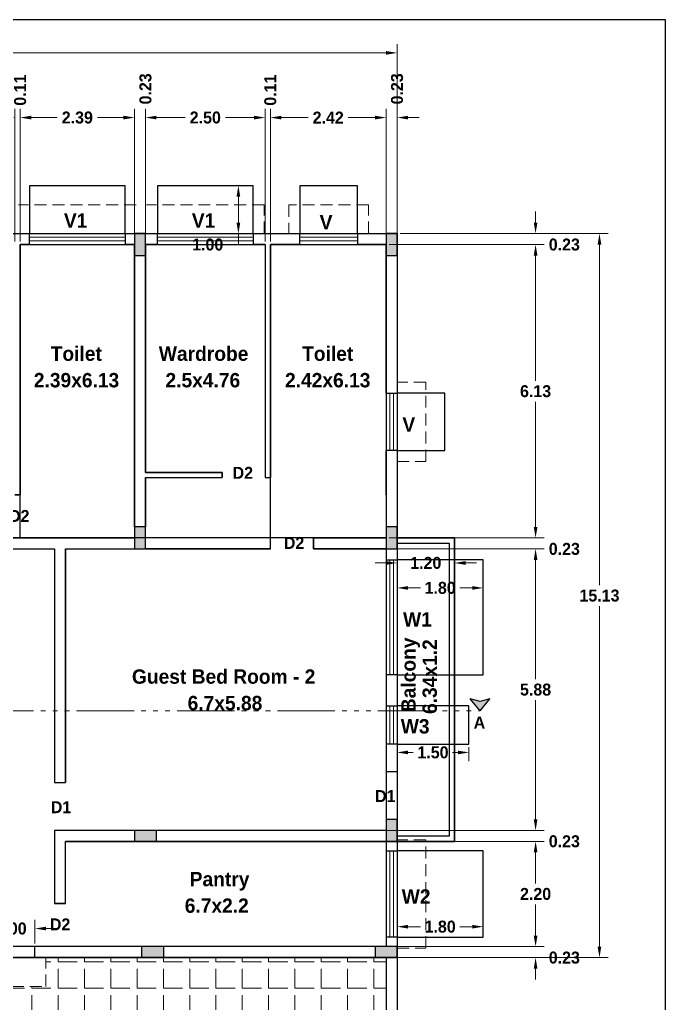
# Model space of a CAD drawing. Header units: metres. Extents: x 596 to 685, y 363 to 505.
# Drawn here: x 630.4 to 643.9, y 484.8 to 505.35 of the extents above; entities that cross this region are included whole.
import ezdxf

# ---------------------------------------------------------------- set-up
doc = ezdxf.new("R2010")
doc.units = ezdxf.units.M
doc.header["$MEASUREMENT"] = 0
doc.linetypes.add('ACAD_ISO06W100', pattern=[36, 24, -3, 0, -3, 0, -3, 0, -3])
doc.linetypes.add('DASHED2', pattern=[0.375, 0.25, -0.125])
for name, color, linetype in [('BLK_1_FLOOR', 63, 'Continuous'), ('BLK_1_FLR_1_ACROOM_3_LIGHT_VENTILATION_1', 1, 'Continuous'), ('BLK_1_FLR_1_ACROOM_3_LIGHT_VENTILATION_2', 1, 'Continuous'), ('BLK_1_FLR_1_BALCONY_3', 5, 'Continuous'), ('BLK_1_FLR_1_BLT_UP_AREA', 1, 'Continuous'), ('BLK_1_FLR_1_CARPET_AREA', 1, 'Continuous'), ('BLK_1_FLR_1_ROOF_AREA', 54, 'Continuous'), ('BLK_1_FLR_1_ROOM_5_LIGHT_VENTILATION_1', 1, 'Continuous'), ('BLK_1_FLR_1_ROOM_6_LIGHT_VENTILATION_1', 1, 'Continuous'), ('BLK_1_FLR_1_UNITFA_1', 234, 'Continuous'), ('BLK_1_FLR_1_WC_BATH', 3, 'Continuous'), ('BLK_1_FLR_2_ EXIT_WIDTH_ DOOR', 2, 'Continuous'), ('BLK_1_LVL_1_BLDG_FOOT_PRINT', 1, 'Continuous')]:
    doc.layers.add(name, color=color, linetype=linetype)
doc.styles.add('century', font='GOTHICB.TTF')
doc.styles.add('century Bold', font='GOTHICB.TTF', dxfattribs={"height": 9})
doc.dimstyles.get("Standard").update_dxf_attribs({"dimtxt": 0.25, "dimasz": 0.23, "dimexe": 0.18, "dimexo": 0.0625, "dimgap": 0.09, "dimtad": 0, "dimtih": 1, "dimtoh": 1, "dimzin": 0, "dimdsep": 46, "dimtxsty": 'century', "dimcen": 0.09, "dimadec": 0, "dimazin": 0, "dimtfac": 1, "dimtofl": 0, "dimtmove": 0, "dimatfit": 3, "dimfxl": 0, "dimtolj": 1, "dimtzin": 0, "dimlwd": 18, "dimlwe": 5, "dimarcsym": 0})

# ---------------------------------------------------------------- blocks, each defined once
blk = doc.blocks.new('*D25')
at = {"layer": 'BLK_1_FLR_1_BALCONY_3', "color": 0, "lineweight": 18}
for p, q in [((638.061, 493.999), (637.831, 493.999)), ((639.721, 493.999), (639.951, 493.999))]:
    blk.add_line(p, q, dxfattribs=at)
at = {"layer": 'BLK_1_FLR_1_BALCONY_3', "color": 0, "lineweight": 5}
for p, q in [((638.291, 494.039), (638.291, 493.819)), ((639.491, 494.039), (639.491, 493.819))]:
    blk.add_line(p, q, dxfattribs=at)
at = {"layer": 'BLK_1_FLR_1_BALCONY_3', "color": 0, "lineweight": 30}
for points in [[(638.061, 494.037), (638.061, 493.96), (638.291, 493.999)], [(639.721, 494.037), (639.721, 493.96), (639.491, 493.999)]]:
    blk.add_solid(points, dxfattribs=at)
at = {"layer": 'Defpoints', "color": 0, "lineweight": 30}
for p in [(638.291, 494.102), (639.491, 494.102), (639.491, 493.999)]:
    blk.add_point(p, dxfattribs=at)
at = {"layer": 'BLK_1_FLR_1_BALCONY_3', "color": 0, "lineweight": 30, "insert": (638.891, 493.999), "char_height": 0.25, "attachment_point": 5, "style": 'century'}
blk.add_mtext('\\A1;1.20', dxfattribs=at)
blk = doc.blocks.new('*D69')
at = {"layer": 'BLK_1_FLR_1_ROOM_5_LIGHT_VENTILATION_1', "color": 0, "lineweight": 5}
for p, q in [((635.218, 501.882), (634.793, 501.882)), ((635.218, 500.882), (634.793, 500.882))]:
    blk.add_line(p, q, dxfattribs=at)
at = {"layer": 'BLK_1_FLR_1_ROOM_5_LIGHT_VENTILATION_1', "color": 0, "lineweight": 18}
for p, q in [((634.973, 501.652), (634.973, 501.112)), ((634.973, 500.882), (634.973, 500.652)), ((634.973, 500.652), (634.743, 500.652))]:
    blk.add_line(p, q, dxfattribs=at)
at = {"layer": 'BLK_1_FLR_1_ROOM_5_LIGHT_VENTILATION_1', "color": 0, "lineweight": 30}
for points in [[(634.935, 501.652), (635.012, 501.652), (634.973, 501.882)], [(634.935, 501.112), (635.012, 501.112), (634.973, 500.882)]]:
    blk.add_solid(points, dxfattribs=at)
at = {"layer": 'Defpoints', "color": 0, "lineweight": 30}
for p in [(635.281, 501.882), (634.973, 500.882), (635.281, 500.882)]:
    blk.add_point(p, dxfattribs=at)
at = {"layer": 'BLK_1_FLR_1_ROOM_5_LIGHT_VENTILATION_1', "color": 0, "lineweight": 30, "insert": (634.332, 500.652), "char_height": 0.25, "attachment_point": 5, "style": 'century'}
blk.add_mtext('\\A1;1.00', dxfattribs=at)
blk = doc.blocks.new('*D70')
at = {"layer": 'BLK_1_FLR_1_ACROOM_3_LIGHT_VENTILATION_1', "color": 0, "lineweight": 5}
for p, q in [((638.291, 493.536), (638.291, 493.298)), ((640.091, 493.536), (640.091, 493.298))]:
    blk.add_line(p, q, dxfattribs=at)
at = {"layer": 'BLK_1_FLR_1_ACROOM_3_LIGHT_VENTILATION_1', "color": 0, "lineweight": 18}
for p, q in [((638.521, 493.478), (638.78, 493.478)), ((639.861, 493.478), (639.602, 493.478))]:
    blk.add_line(p, q, dxfattribs=at)
at = {"layer": 'BLK_1_FLR_1_ACROOM_3_LIGHT_VENTILATION_1', "color": 0, "lineweight": 30}
for points in [[(638.521, 493.516), (638.521, 493.439), (638.291, 493.478)], [(639.861, 493.516), (639.861, 493.439), (640.091, 493.478)]]:
    blk.add_solid(points, dxfattribs=at)
at = {"layer": 'Defpoints', "color": 0, "lineweight": 30}
for p in [(638.291, 493.599), (640.091, 493.599), (640.091, 493.478)]:
    blk.add_point(p, dxfattribs=at)
at = {"layer": 'BLK_1_FLR_1_ACROOM_3_LIGHT_VENTILATION_1', "color": 0, "lineweight": 30, "insert": (639.191, 493.478), "char_height": 0.25, "attachment_point": 5, "style": 'century'}
blk.add_mtext('\\A1;1.80', dxfattribs=at)
blk = doc.blocks.new('*D71')
at = {"layer": 'BLK_1_FLR_1_ACROOM_3_LIGHT_VENTILATION_2', "color": 0, "lineweight": 5}
for p, q in [((638.291, 490.151), (638.291, 489.86)), ((639.791, 490.151), (639.791, 489.86))]:
    blk.add_line(p, q, dxfattribs=at)
at = {"layer": 'BLK_1_FLR_1_ACROOM_3_LIGHT_VENTILATION_2', "color": 0, "lineweight": 18}
for p, q in [((638.521, 490.04), (638.63, 490.04)), ((639.561, 490.04), (639.452, 490.04))]:
    blk.add_line(p, q, dxfattribs=at)
at = {"layer": 'BLK_1_FLR_1_ACROOM_3_LIGHT_VENTILATION_2', "color": 0, "lineweight": 30}
for points in [[(638.521, 490.078), (638.521, 490.001), (638.291, 490.04)], [(639.561, 490.078), (639.561, 490.001), (639.791, 490.04)]]:
    blk.add_solid(points, dxfattribs=at)
at = {"layer": 'Defpoints', "color": 0, "lineweight": 30}
for p in [(638.291, 490.213), (639.791, 490.213), (639.791, 490.04)]:
    blk.add_point(p, dxfattribs=at)
at = {"layer": 'BLK_1_FLR_1_ACROOM_3_LIGHT_VENTILATION_2', "color": 0, "lineweight": 30, "insert": (639.041, 490.04), "char_height": 0.25, "attachment_point": 5, "style": 'century'}
blk.add_mtext('\\A1;1.50', dxfattribs=at)
blk = doc.blocks.new('*D72')
at = {"layer": 'BLK_1_FLR_1_ROOM_6_LIGHT_VENTILATION_1', "color": 0, "lineweight": 5}
for p, q in [((638.291, 486.569), (638.291, 486.219)), ((640.091, 486.569), (640.091, 486.219))]:
    blk.add_line(p, q, dxfattribs=at)
at = {"layer": 'BLK_1_FLR_1_ROOM_6_LIGHT_VENTILATION_1', "color": 0, "lineweight": 18}
for p, q in [((638.521, 486.399), (638.78, 486.399)), ((639.861, 486.399), (639.602, 486.399))]:
    blk.add_line(p, q, dxfattribs=at)
at = {"layer": 'BLK_1_FLR_1_ROOM_6_LIGHT_VENTILATION_1', "color": 0, "lineweight": 30}
for points in [[(638.521, 486.437), (638.521, 486.36), (638.291, 486.399)], [(639.861, 486.437), (639.861, 486.36), (640.091, 486.399)]]:
    blk.add_solid(points, dxfattribs=at)
at = {"layer": 'Defpoints', "color": 0, "lineweight": 30}
for p in [(638.291, 486.632), (640.091, 486.632), (640.091, 486.399)]:
    blk.add_point(p, dxfattribs=at)
at = {"layer": 'BLK_1_FLR_1_ROOM_6_LIGHT_VENTILATION_1', "color": 0, "lineweight": 30, "insert": (639.191, 486.399), "char_height": 0.25, "attachment_point": 5, "style": 'century'}
blk.add_mtext('\\A1;1.80', dxfattribs=at)
blk = doc.blocks.new('*D177')
at = {"color": 0, "lineweight": 5}
for p, q in [((630.301, 500.715), (630.301, 503.486)), ((630.411, 500.715), (630.411, 503.486))]:
    blk.add_line(p, q, dxfattribs=at)
at = {"color": 0, "lineweight": 18}
for p, q in [((630.071, 503.306), (629.841, 503.306)), ((630.641, 503.306), (630.871, 503.306))]:
    blk.add_line(p, q, dxfattribs=at)
at = {"color": 0, "lineweight": 30}
for points in [[(630.071, 503.344), (630.071, 503.267), (630.301, 503.306)], [(630.641, 503.344), (630.641, 503.267), (630.411, 503.306)]]:
    blk.add_solid(points, dxfattribs=at)
at = {"layer": 'Defpoints', "color": 0, "lineweight": 30}
for p in [(630.411, 503.306), (630.301, 500.652), (630.411, 500.652)]:
    blk.add_point(p, dxfattribs=at)
at = {"color": 0, "lineweight": 30, "insert": (630.411, 503.879), "char_height": 0.25, "attachment_point": 5, "rotation": 90, "style": 'century'}
blk.add_mtext('\\A1;0.11', dxfattribs=at)
blk = doc.blocks.new('*D178')
at = {"color": 0, "lineweight": 5}
for p, q in [((630.411, 500.715), (630.411, 503.486)), ((632.801, 500.715), (632.801, 503.486))]:
    blk.add_line(p, q, dxfattribs=at)
at = {"color": 0, "lineweight": 18}
for p, q in [((630.641, 503.306), (631.187, 503.306)), ((632.571, 503.306), (632.025, 503.306))]:
    blk.add_line(p, q, dxfattribs=at)
at = {"color": 0, "lineweight": 30}
for points in [[(630.641, 503.344), (630.641, 503.267), (630.411, 503.306)], [(632.571, 503.344), (632.571, 503.267), (632.801, 503.306)]]:
    blk.add_solid(points, dxfattribs=at)
at = {"layer": 'Defpoints', "color": 0, "lineweight": 30}
for p in [(632.801, 503.306), (630.411, 500.652), (632.801, 500.652)]:
    blk.add_point(p, dxfattribs=at)
at = {"color": 0, "lineweight": 30, "insert": (631.606, 503.306), "char_height": 0.25, "attachment_point": 5, "style": 'century'}
blk.add_mtext('\\A1;2.39', dxfattribs=at)
blk = doc.blocks.new('*D179')
at = {"color": 0, "lineweight": 5}
for p, q in [((632.801, 500.715), (632.801, 503.486)), ((633.031, 500.715), (633.031, 503.486))]:
    blk.add_line(p, q, dxfattribs=at)
at = {"color": 0, "lineweight": 18}
for p, q in [((632.571, 503.306), (632.341, 503.306)), ((633.261, 503.306), (633.491, 503.306))]:
    blk.add_line(p, q, dxfattribs=at)
at = {"color": 0, "lineweight": 30}
for points in [[(632.571, 503.344), (632.571, 503.267), (632.801, 503.306)], [(633.261, 503.344), (633.261, 503.267), (633.031, 503.306)]]:
    blk.add_solid(points, dxfattribs=at)
at = {"layer": 'Defpoints', "color": 0, "lineweight": 30}
for p in [(633.031, 503.306), (632.801, 500.652), (633.031, 500.652)]:
    blk.add_point(p, dxfattribs=at)
at = {"color": 0, "lineweight": 30, "insert": (633.031, 503.906), "char_height": 0.25, "attachment_point": 5, "rotation": 90, "style": 'century'}
blk.add_mtext('\\A1;0.23', dxfattribs=at)
blk = doc.blocks.new('*D180')
at = {"color": 0, "lineweight": 5}
for p, q in [((633.031, 500.715), (633.031, 503.486)), ((635.531, 500.715), (635.531, 503.486))]:
    blk.add_line(p, q, dxfattribs=at)
at = {"color": 0, "lineweight": 18}
for p, q in [((633.261, 503.306), (633.858, 503.306)), ((635.301, 503.306), (634.703, 503.306))]:
    blk.add_line(p, q, dxfattribs=at)
at = {"color": 0, "lineweight": 30}
for points in [[(633.261, 503.344), (633.261, 503.267), (633.031, 503.306)], [(635.301, 503.344), (635.301, 503.267), (635.531, 503.306)]]:
    blk.add_solid(points, dxfattribs=at)
at = {"layer": 'Defpoints', "color": 0, "lineweight": 30}
for p in [(635.531, 503.306), (633.031, 500.652), (635.531, 500.652)]:
    blk.add_point(p, dxfattribs=at)
at = {"color": 0, "lineweight": 30, "insert": (634.281, 503.306), "char_height": 0.25, "attachment_point": 5, "style": 'century'}
blk.add_mtext('\\A1;2.50', dxfattribs=at)
blk = doc.blocks.new('*D181')
at = {"color": 0, "lineweight": 5}
for p, q in [((635.531, 500.715), (635.531, 503.486)), ((635.641, 500.715), (635.641, 503.486))]:
    blk.add_line(p, q, dxfattribs=at)
at = {"color": 0, "lineweight": 18}
for p, q in [((635.301, 503.306), (635.071, 503.306)), ((635.871, 503.306), (636.101, 503.306))]:
    blk.add_line(p, q, dxfattribs=at)
at = {"color": 0, "lineweight": 30}
for points in [[(635.301, 503.344), (635.301, 503.267), (635.531, 503.306)], [(635.871, 503.344), (635.871, 503.267), (635.641, 503.306)]]:
    blk.add_solid(points, dxfattribs=at)
at = {"layer": 'Defpoints', "color": 0, "lineweight": 30}
for p in [(635.641, 503.306), (635.531, 500.652), (635.641, 500.652)]:
    blk.add_point(p, dxfattribs=at)
at = {"color": 0, "lineweight": 30, "insert": (635.641, 503.879), "char_height": 0.25, "attachment_point": 5, "rotation": 90, "style": 'century'}
blk.add_mtext('\\A1;0.11', dxfattribs=at)
blk = doc.blocks.new('*D182')
at = {"color": 0, "lineweight": 5}
for p, q in [((635.641, 500.715), (635.641, 503.486)), ((638.061, 500.715), (638.061, 503.486))]:
    blk.add_line(p, q, dxfattribs=at)
at = {"color": 0, "lineweight": 18}
for p, q in [((635.871, 503.306), (636.431, 503.306)), ((637.831, 503.306), (637.271, 503.306))]:
    blk.add_line(p, q, dxfattribs=at)
at = {"color": 0, "lineweight": 30}
for points in [[(635.871, 503.344), (635.871, 503.267), (635.641, 503.306)], [(637.831, 503.344), (637.831, 503.267), (638.061, 503.306)]]:
    blk.add_solid(points, dxfattribs=at)
at = {"layer": 'Defpoints', "color": 0, "lineweight": 30}
for p in [(638.061, 503.306), (635.641, 500.652), (638.061, 500.652)]:
    blk.add_point(p, dxfattribs=at)
at = {"color": 0, "lineweight": 30, "insert": (636.851, 503.306), "char_height": 0.25, "attachment_point": 5, "style": 'century'}
blk.add_mtext('\\A1;2.42', dxfattribs=at)
blk = doc.blocks.new('*D183')
at = {"color": 0, "lineweight": 5}
for p, q in [((638.061, 500.715), (638.061, 503.486)), ((638.291, 500.715), (638.291, 503.486))]:
    blk.add_line(p, q, dxfattribs=at)
at = {"color": 0, "lineweight": 18}
for p, q in [((637.831, 503.306), (637.601, 503.306)), ((638.521, 503.306), (638.751, 503.306))]:
    blk.add_line(p, q, dxfattribs=at)
at = {"color": 0, "lineweight": 30}
for points in [[(637.831, 503.344), (637.831, 503.267), (638.061, 503.306)], [(638.521, 503.344), (638.521, 503.267), (638.291, 503.306)]]:
    blk.add_solid(points, dxfattribs=at)
at = {"layer": 'Defpoints', "color": 0, "lineweight": 30}
for p in [(638.291, 503.306), (638.061, 500.652), (638.291, 500.652)]:
    blk.add_point(p, dxfattribs=at)
at = {"color": 0, "lineweight": 30, "insert": (638.291, 503.906), "char_height": 0.25, "attachment_point": 5, "rotation": 90, "style": 'century'}
blk.add_mtext('\\A1;0.23', dxfattribs=at)
blk = doc.blocks.new('*D184')
at = {"color": 0, "lineweight": 5}
for p, q in [((605.471, 501.43), (605.471, 504.838)), ((638.291, 501.43), (638.291, 504.838))]:
    blk.add_line(p, q, dxfattribs=at)
at = {"color": 0, "lineweight": 18}
for p, q in [((605.701, 504.658), (621.365, 504.658)), ((638.061, 504.658), (622.397, 504.658))]:
    blk.add_line(p, q, dxfattribs=at)
at = {"color": 0, "lineweight": 30}
for points in [[(605.701, 504.697), (605.701, 504.62), (605.471, 504.658)], [(638.061, 504.697), (638.061, 504.62), (638.291, 504.658)]]:
    blk.add_solid(points, dxfattribs=at)
at = {"layer": 'Defpoints', "color": 0, "lineweight": 30}
for p in [(638.291, 504.658), (605.471, 501.367), (638.291, 501.367)]:
    blk.add_point(p, dxfattribs=at)
at = {"color": 0, "lineweight": 30, "insert": (621.881, 504.658), "char_height": 0.25, "attachment_point": 5, "style": 'century'}
blk.add_mtext('\\A1;32.82', dxfattribs=at)
blk = doc.blocks.new('*D185')
at = {"color": 0, "lineweight": 18}
for p, q in [((641.186, 501.112), (641.186, 501.342)), ((641.186, 500.422), (641.186, 500.192))]:
    blk.add_line(p, q, dxfattribs=at)
at = {"color": 0, "lineweight": 5}
for p, q in [((638.353, 500.882), (641.366, 500.882)), ((638.353, 500.652), (641.366, 500.652))]:
    blk.add_line(p, q, dxfattribs=at)
at = {"color": 0, "lineweight": 30}
for points in [[(641.148, 501.112), (641.225, 501.112), (641.186, 500.882)], [(641.148, 500.422), (641.225, 500.422), (641.186, 500.652)]]:
    blk.add_solid(points, dxfattribs=at)
at = {"layer": 'Defpoints', "color": 0, "lineweight": 30}
for p in [(638.291, 500.882), (638.291, 500.652), (641.186, 500.652)]:
    blk.add_point(p, dxfattribs=at)
at = {"color": 0, "lineweight": 30, "insert": (641.787, 500.652), "char_height": 0.25, "attachment_point": 5, "style": 'century'}
blk.add_mtext('\\A1;0.23', dxfattribs=at)
blk = doc.blocks.new('*D186')
at = {"color": 0, "lineweight": 5}
for p, q in [((638.123, 500.652), (641.366, 500.652)), ((638.123, 494.522), (641.366, 494.522))]:
    blk.add_line(p, q, dxfattribs=at)
at = {"color": 0, "lineweight": 18}
for p, q in [((641.186, 500.422), (641.186, 497.808)), ((641.186, 494.752), (641.186, 497.366))]:
    blk.add_line(p, q, dxfattribs=at)
at = {"color": 0, "lineweight": 30}
for points in [[(641.148, 500.422), (641.225, 500.422), (641.186, 500.652)], [(641.148, 494.752), (641.225, 494.752), (641.186, 494.522)]]:
    blk.add_solid(points, dxfattribs=at)
at = {"layer": 'Defpoints', "color": 0, "lineweight": 30}
for p in [(638.061, 500.652), (638.061, 494.522), (641.186, 494.522)]:
    blk.add_point(p, dxfattribs=at)
at = {"color": 0, "lineweight": 30, "insert": (641.186, 497.587), "char_height": 0.25, "attachment_point": 5, "style": 'century'}
blk.add_mtext('\\A1;6.13', dxfattribs=at)
blk = doc.blocks.new('*D187')
at = {"color": 0, "lineweight": 18}
for p, q in [((641.186, 494.752), (641.186, 494.982)), ((641.186, 494.062), (641.186, 493.832))]:
    blk.add_line(p, q, dxfattribs=at)
at = {"color": 0, "lineweight": 5}
for p, q in [((638.123, 494.522), (641.366, 494.522)), ((638.123, 494.292), (641.366, 494.292))]:
    blk.add_line(p, q, dxfattribs=at)
at = {"color": 0, "lineweight": 30}
for points in [[(641.148, 494.752), (641.225, 494.752), (641.186, 494.522)], [(641.148, 494.062), (641.225, 494.062), (641.186, 494.292)]]:
    blk.add_solid(points, dxfattribs=at)
at = {"layer": 'Defpoints', "color": 0, "lineweight": 30}
for p in [(638.061, 494.522), (638.061, 494.292), (641.186, 494.292)]:
    blk.add_point(p, dxfattribs=at)
at = {"color": 0, "lineweight": 30, "insert": (641.787, 494.292), "char_height": 0.25, "attachment_point": 5, "style": 'century'}
blk.add_mtext('\\A1;0.23', dxfattribs=at)
blk = doc.blocks.new('*D188')
at = {"color": 0, "lineweight": 5}
for p, q in [((637.871, 494.292), (641.366, 494.292)), ((637.871, 488.412), (641.366, 488.412))]:
    blk.add_line(p, q, dxfattribs=at)
at = {"color": 0, "lineweight": 18}
for p, q in [((641.186, 494.062), (641.186, 491.573)), ((641.186, 488.642), (641.186, 491.131))]:
    blk.add_line(p, q, dxfattribs=at)
at = {"color": 0, "lineweight": 30}
for points in [[(641.148, 494.062), (641.225, 494.062), (641.186, 494.292)], [(641.148, 488.642), (641.225, 488.642), (641.186, 488.412)]]:
    blk.add_solid(points, dxfattribs=at)
at = {"layer": 'Defpoints', "color": 0, "lineweight": 30}
for p in [(637.809, 494.292), (637.809, 488.412), (641.186, 488.412)]:
    blk.add_point(p, dxfattribs=at)
at = {"color": 0, "lineweight": 30, "insert": (641.186, 491.352), "char_height": 0.25, "attachment_point": 5, "style": 'century'}
blk.add_mtext('\\A1;5.88', dxfattribs=at)
blk = doc.blocks.new('*D189')
at = {"color": 0, "lineweight": 18}
for p, q in [((641.186, 488.642), (641.186, 488.872)), ((641.186, 487.952), (641.186, 487.722))]:
    blk.add_line(p, q, dxfattribs=at)
at = {"color": 0, "lineweight": 5}
for p, q in [((638.123, 488.412), (641.366, 488.412)), ((638.123, 488.182), (641.366, 488.182))]:
    blk.add_line(p, q, dxfattribs=at)
at = {"color": 0, "lineweight": 30}
for points in [[(641.148, 488.642), (641.225, 488.642), (641.186, 488.412)], [(641.148, 487.952), (641.225, 487.952), (641.186, 488.182)]]:
    blk.add_solid(points, dxfattribs=at)
at = {"layer": 'Defpoints', "color": 0, "lineweight": 30}
for p in [(638.061, 488.412), (638.061, 488.182), (641.186, 488.182)]:
    blk.add_point(p, dxfattribs=at)
at = {"color": 0, "lineweight": 30, "insert": (641.787, 488.182), "char_height": 0.25, "attachment_point": 5, "style": 'century'}
blk.add_mtext('\\A1;0.23', dxfattribs=at)
blk = doc.blocks.new('*D190')
at = {"color": 0, "lineweight": 5}
for p, q in [((638.123, 488.182), (641.366, 488.182)), ((638.123, 485.982), (641.366, 485.982))]:
    blk.add_line(p, q, dxfattribs=at)
at = {"color": 0, "lineweight": 18}
for p, q in [((641.186, 487.952), (641.186, 487.303)), ((641.186, 486.212), (641.186, 486.861))]:
    blk.add_line(p, q, dxfattribs=at)
at = {"color": 0, "lineweight": 30}
for points in [[(641.148, 487.952), (641.225, 487.952), (641.186, 488.182)], [(641.148, 486.212), (641.225, 486.212), (641.186, 485.982)]]:
    blk.add_solid(points, dxfattribs=at)
at = {"layer": 'Defpoints', "color": 0, "lineweight": 30}
for p in [(638.061, 488.182), (638.061, 485.982), (641.186, 485.982)]:
    blk.add_point(p, dxfattribs=at)
at = {"color": 0, "lineweight": 30, "insert": (641.186, 487.082), "char_height": 0.25, "attachment_point": 5, "style": 'century'}
blk.add_mtext('\\A1;2.20', dxfattribs=at)
blk = doc.blocks.new('*D191')
at = {"color": 0, "lineweight": 18}
for p, q in [((641.186, 486.212), (641.186, 486.442)), ((641.186, 485.522), (641.186, 485.292))]:
    blk.add_line(p, q, dxfattribs=at)
at = {"color": 0, "lineweight": 5}
for p, q in [((638.123, 485.982), (641.366, 485.982)), ((638.123, 485.752), (641.366, 485.752))]:
    blk.add_line(p, q, dxfattribs=at)
at = {"color": 0, "lineweight": 30}
for points in [[(641.148, 486.212), (641.225, 486.212), (641.186, 485.982)], [(641.148, 485.522), (641.225, 485.522), (641.186, 485.752)]]:
    blk.add_solid(points, dxfattribs=at)
at = {"layer": 'Defpoints', "color": 0, "lineweight": 30}
for p in [(638.061, 485.982), (638.061, 485.752), (641.186, 485.752)]:
    blk.add_point(p, dxfattribs=at)
at = {"color": 0, "lineweight": 30, "insert": (641.787, 485.752), "char_height": 0.25, "attachment_point": 5, "style": 'century'}
blk.add_mtext('\\A1;0.23', dxfattribs=at)
blk = doc.blocks.new('*D210')
at = {"color": 0, "lineweight": 5}
for p, q in [((638.353, 500.882), (642.702, 500.882)), ((638.353, 485.752), (642.702, 485.752))]:
    blk.add_line(p, q, dxfattribs=at)
at = {"color": 0, "lineweight": 18}
for p, q in [((642.522, 500.652), (642.522, 493.538)), ((642.522, 485.982), (642.522, 493.096))]:
    blk.add_line(p, q, dxfattribs=at)
at = {"color": 0, "lineweight": 30}
for points in [[(642.483, 500.652), (642.56, 500.652), (642.522, 500.882)], [(642.483, 485.982), (642.56, 485.982), (642.522, 485.752)]]:
    blk.add_solid(points, dxfattribs=at)
at = {"layer": 'Defpoints', "color": 0, "lineweight": 30}
for p in [(638.291, 500.882), (638.291, 485.752), (642.522, 485.752)]:
    blk.add_point(p, dxfattribs=at)
at = {"color": 0, "lineweight": 30, "insert": (642.522, 493.317), "char_height": 0.25, "attachment_point": 5, "style": 'century'}
blk.add_mtext('\\A1;15.13', dxfattribs=at)
blk = doc.blocks.new('*D254')
at = {"layer": 'BLK_1_FLR_2_ EXIT_WIDTH_ DOOR', "color": 0, "lineweight": 5}
for p, q in [((629.721, 486.045), (629.721, 486.54)), ((630.721, 486.045), (630.721, 486.54))]:
    blk.add_line(p, q, dxfattribs=at)
at = {"layer": 'BLK_1_FLR_2_ EXIT_WIDTH_ DOOR', "color": 0, "lineweight": 18}
for p, q in [((629.491, 486.36), (629.261, 486.36)), ((630.951, 486.36), (631.181, 486.36))]:
    blk.add_line(p, q, dxfattribs=at)
at = {"layer": 'BLK_1_FLR_2_ EXIT_WIDTH_ DOOR', "color": 0, "lineweight": 30}
for points in [[(629.491, 486.398), (629.491, 486.322), (629.721, 486.36)], [(630.951, 486.398), (630.951, 486.322), (630.721, 486.36)]]:
    blk.add_solid(points, dxfattribs=at)
at = {"layer": 'Defpoints', "color": 0, "lineweight": 30}
for p in [(629.721, 486.36), (629.721, 485.982), (630.721, 485.982)]:
    blk.add_point(p, dxfattribs=at)
at = {"layer": 'BLK_1_FLR_2_ EXIT_WIDTH_ DOOR', "color": 0, "insert": (630.221, 486.36), "char_height": 0.25, "attachment_point": 5, "style": 'century'}
blk.add_mtext('\\A1;1.00', dxfattribs=at)

msp = doc.modelspace()

# ---------------------------------------------------------------- hatches: boundary and pattern name
at = {"lineweight": 30}
h = msp.add_hatch(color=256, dxfattribs=at)
h.dxf.hatch_style = 1
h.paths.add_polyline_path([(633.031, 500.882), (632.801, 500.882), (632.801, 500.422), (633.031, 500.422)])
h = msp.add_hatch(color=256, dxfattribs=at)
h.dxf.hatch_style = 1
h.paths.add_polyline_path([(638.291, 500.882), (638.061, 500.882), (638.061, 500.422), (638.291, 500.422)])
h = msp.add_hatch(color=256, dxfattribs=at)
h.dxf.hatch_style = 1
h.paths.add_polyline_path([(633.031, 494.752), (632.801, 494.752), (632.801, 494.292), (633.031, 494.292)])
h = msp.add_hatch(color=256, dxfattribs=at)
h.dxf.hatch_style = 1
h.paths.add_polyline_path([(638.291, 494.752), (638.061, 494.752), (638.061, 494.292), (638.291, 494.292)])
h = msp.add_hatch(color=256, dxfattribs=at)
h.dxf.hatch_style = 1
h.paths.add_polyline_path([(640.027, 490.907), (640.233, 491.162), (640.027, 491.107), (639.821, 491.162)])
h = msp.add_hatch(color=256, dxfattribs=at)
h.dxf.hatch_style = 1
h.paths.add_polyline_path([(638.291, 488.642), (638.061, 488.642), (638.061, 488.182), (638.291, 488.182)])
h = msp.add_hatch(color=256, dxfattribs=at)
h.dxf.hatch_style = 1
h.paths.add_polyline_path([(633.261, 488.182), (633.261, 488.412), (632.801, 488.412), (632.801, 488.182)])
h = msp.add_hatch(color=256, dxfattribs=at)
h.dxf.hatch_style = 1
h.paths.add_polyline_path([(633.411, 485.752), (633.411, 485.982), (632.951, 485.982), (632.951, 485.752)])
h = msp.add_hatch(color=256, dxfattribs=at)
h.dxf.hatch_style = 1
h.paths.add_polyline_path([(638.291, 485.752), (638.291, 485.982), (637.831, 485.982), (637.831, 485.752)])
at = {"lineweight": 9}
h = msp.add_hatch(dxfattribs=at)
h.set_pattern_fill('ANGLE', color=256, scale=2)
h.set_pattern_definition([(0, (201.10466, -21.9846), (0, 0.55), [0.4, -0.15]), (90, (201.10466, -21.9846), (-0.55, 0), [0.4, -0.15])])
h.paths.add_polyline_path([(638.061, 485.752), (637.831, 485.752), (633.411, 485.752), (632.951, 485.752), (630.951, 485.752), (630.951, 485.152), (629.491, 485.152), (629.491, 485.752), (629.261, 485.752), (618.961, 485.752), (618.961, 485.522), (618.961, 479.582), (618.961, 479.122), (618.961, 477.222), (618.961, 476.992), (638.061, 476.992)])
h.paths.add_polyline_path([(626.823, 481.412), (629.799, 481.412), (629.799, 481.995), (626.823, 481.995)], flags=24)

# ---------------------------------------------------------------- linework, layer by layer
at = {"linetype": 'DASHED2', "lineweight": 9}
for p, q in [((632.836, 501.482), (630.376, 501.482)), ((635.511, 501.482), (633.051, 501.482)), ((635.511, 500.882), (635.511, 501.482)), ((637.691, 501.482), (636.031, 501.482)), ((636.031, 501.482), (636.031, 500.882)), ((637.691, 500.882), (637.691, 501.482)), ((638.891, 497.78), (638.291, 497.78)), ((638.891, 496.12), (638.891, 497.78)), ((638.291, 496.12), (638.891, 496.12)), ((638.891, 488.212), (638.291, 488.212)), ((638.891, 485.952), (638.891, 488.212)), ((638.291, 485.952), (638.891, 485.952)), ((630.951, 485.152), (630.951, 485.752)), ((629.491, 485.152), (630.951, 485.152))]:
    msp.add_line(p, q, dxfattribs=at)
at = {"lineweight": 30}
for p, q in [((630.051, 500.882), (630.606, 500.882)), ((630.606, 500.652), (630.606, 500.882)), ((632.606, 500.882), (632.606, 500.652)), ((632.606, 500.882), (633.281, 500.882)), ((633.281, 500.652), (633.281, 500.882)), ((635.281, 500.882), (636.261, 500.882)), ((635.281, 500.882), (635.281, 500.652)), ((636.261, 500.652), (636.261, 500.882)), ((637.461, 500.882), (638.291, 500.882)), ((637.461, 500.882), (637.461, 500.652)), ((638.291, 500.882), (638.291, 497.55)), ((630.411, 500.652), (630.411, 495.422)), ((630.606, 500.652), (630.411, 500.652)), ((632.801, 500.652), (632.606, 500.652)), ((632.801, 494.752), (632.801, 500.652)), ((633.031, 500.652), (633.031, 495.892)), ((633.281, 500.652), (633.031, 500.652)), ((635.531, 500.652), (635.281, 500.652)), ((635.531, 500.652), (635.531, 495.782)), ((636.261, 500.652), (635.641, 500.652)), ((635.641, 500.652), (635.641, 495.782)), ((638.061, 500.652), (637.461, 500.652)), ((638.061, 497.55), (638.061, 500.652)), ((638.061, 497.55), (638.291, 497.55)), ((638.061, 495.422), (638.061, 496.35)), ((638.291, 496.35), (638.061, 496.35)), ((638.291, 496.35), (638.291, 494.062)), ((633.031, 495.892), (634.631, 495.892)), ((633.031, 495.782), (634.631, 495.782)), ((633.031, 495.782), (633.031, 494.752)), ((634.631, 495.892), (634.631, 495.782)), ((635.531, 495.782), (635.641, 495.782)), ((630.411, 495.422), (630.301, 495.422)), ((638.061, 495.422), (638.061, 494.062)), ((627.571, 494.522), (632.801, 494.522)), ((635.641, 494.522), (632.801, 494.522)), ((635.641, 494.292), (635.641, 494.522)), ((636.541, 494.292), (636.541, 494.522)), ((636.541, 494.522), (638.061, 494.522)), ((638.291, 494.522), (639.491, 494.522)), ((638.291, 494.412), (639.381, 494.412)), ((639.381, 494.412), (639.381, 488.292)), ((639.491, 494.522), (639.491, 488.182)), ((627.571, 494.292), (631.131, 494.292)), ((631.131, 494.292), (631.131, 489.412)), ((631.361, 494.292), (631.361, 489.412)), ((631.361, 494.292), (632.801, 494.292)), ((635.641, 494.292), (633.031, 494.292)), ((638.061, 494.292), (636.541, 494.292)), ((638.061, 494.062), (638.291, 494.062)), ((638.291, 491.662), (638.061, 491.662)), ((638.061, 491.662), (638.061, 491.013)), ((640.027, 490.907), (639.821, 491.162)), ((640.027, 491.107), (639.821, 491.162)), ((640.027, 490.907), (640.233, 491.162)), ((640.233, 491.162), (640.027, 491.107)), ((638.061, 491.013), (638.291, 491.013)), ((638.291, 490.213), (638.061, 490.213)), ((638.061, 490.213), (638.061, 489.642)), ((638.061, 489.642), (638.291, 489.642)), ((631.131, 489.412), (631.361, 489.412)), ((638.061, 488.642), (638.061, 488.412)), ((638.291, 488.642), (638.291, 476.762)), ((638.061, 488.412), (631.131, 488.412)), ((631.131, 488.412), (631.131, 486.882)), ((631.361, 486.882), (631.361, 488.182)), ((638.291, 488.182), (631.361, 488.182)), ((638.061, 488.182), (638.061, 485.982)), ((639.381, 488.292), (638.291, 488.292)), ((639.491, 488.182), (638.291, 488.182)), ((638.061, 487.982), (638.291, 487.982)), ((631.361, 486.882), (631.131, 486.882)), ((638.291, 486.182), (638.061, 486.182)), ((632.951, 485.982), (630.721, 485.982)), ((630.721, 485.752), (630.721, 485.982)), ((638.291, 485.982), (633.411, 485.982)), ((618.961, 485.752), (632.951, 485.752)), ((633.411, 485.752), (638.291, 485.752)), ((638.061, 485.752), (638.061, 476.992))]:
    msp.add_line(p, q, dxfattribs=at)
at = {"lineweight": 9}
for p, q in [((630.606, 500.882), (632.606, 500.882)), ((630.606, 500.806), (632.606, 500.806)), ((632.606, 500.728), (630.606, 500.728)), ((633.281, 500.882), (635.281, 500.882)), ((633.281, 500.806), (635.281, 500.806)), ((635.281, 500.728), (633.281, 500.728)), ((636.261, 500.882), (637.461, 500.882)), ((636.261, 500.806), (637.461, 500.806)), ((637.461, 500.728), (636.261, 500.728)), ((632.606, 500.652), (630.606, 500.652)), ((635.281, 500.652), (633.281, 500.652)), ((637.461, 500.652), (636.261, 500.652)), ((638.061, 496.35), (638.061, 497.55)), ((638.137, 496.35), (638.137, 497.55)), ((638.215, 497.55), (638.215, 496.35)), ((638.291, 497.55), (638.291, 496.35)), ((638.061, 491.662), (638.061, 494.062)), ((638.137, 491.662), (638.137, 494.062)), ((638.215, 494.062), (638.215, 491.662)), ((638.291, 494.062), (638.291, 491.662)), ((638.061, 490.213), (638.061, 491.013)), ((638.137, 490.213), (638.137, 491.013)), ((638.215, 491.013), (638.215, 490.213)), ((638.291, 491.013), (638.291, 490.213)), ((638.061, 486.182), (638.061, 487.982)), ((638.137, 486.182), (638.137, 487.982)), ((638.215, 487.982), (638.215, 486.182)), ((638.291, 487.982), (638.291, 486.182))]:
    msp.add_line(p, q, dxfattribs=at)
at = {"linetype": 'ACAD_ISO06W100', "lineweight": 18, "ltscale": 0.05}
msp.add_line((604.291, 490.907), (640.024, 490.907), dxfattribs=at)
at = {"lineweight": 30}
for points in [[(632.606, 501.882), (630.606, 501.882), (630.606, 500.882), (632.606, 500.882)], [(637.461, 501.882), (636.261, 501.882), (636.261, 500.882), (637.461, 500.882)], [(632.801, 500.422), (633.031, 500.422), (633.031, 500.882), (632.801, 500.882)], [(638.061, 500.422), (638.291, 500.422), (638.291, 500.882), (638.061, 500.882)], [(639.291, 496.35), (639.291, 497.55), (638.291, 497.55), (638.291, 496.35)], [(632.801, 494.292), (633.031, 494.292), (633.031, 494.752), (632.801, 494.752)], [(638.061, 494.292), (638.291, 494.292), (638.291, 494.752), (638.061, 494.752)], [(638.061, 488.182), (638.291, 488.182), (638.291, 488.642), (638.061, 488.642)], [(632.801, 488.412), (632.801, 488.182), (633.261, 488.182), (633.261, 488.412)], [(632.951, 485.982), (632.951, 485.752), (633.411, 485.752), (633.411, 485.982)], [(637.831, 485.982), (637.831, 485.752), (638.291, 485.752), (638.291, 485.982)]]:
    msp.add_lwpolyline(points, close=True, dxfattribs=at)
for points in [[(630.051, 500.882), (630.606, 500.882)], [(632.606, 500.882), (633.281, 500.882)], [(635.281, 500.882), (636.261, 500.882)], [(637.461, 500.882), (638.291, 500.882), (638.291, 497.55)], [(638.291, 496.35), (638.291, 494.062)], [(638.291, 491.662), (638.291, 491.013)], [(638.291, 490.213), (638.291, 488.642)], [(638.291, 488.642), (638.291, 476.762)]]:
    msp.add_lwpolyline(points, dxfattribs=at)
at = {"layer": 'BLK_1_FLOOR', "linetype": 'ByBlock'}
msp.add_lwpolyline([(600.368, 505.352), (600.368, 469.899), (643.899, 469.899), (643.899, 505.352)], close=True, dxfattribs=at)
at = {"layer": 'BLK_1_FLR_1_ACROOM_3_LIGHT_VENTILATION_1', "lineweight": 30}
msp.add_lwpolyline([(638.291, 494.062), (638.291, 491.662), (640.091, 491.662), (640.091, 494.062)], close=True, dxfattribs=at)
at = {"layer": 'BLK_1_FLR_1_ACROOM_3_LIGHT_VENTILATION_2', "lineweight": 30}
msp.add_lwpolyline([(639.791, 490.213), (639.791, 491.013), (638.291, 491.013), (638.291, 490.213)], close=True, dxfattribs=at)
at = {"layer": 'BLK_1_FLR_1_BALCONY_3', "lineweight": 30}
msp.add_lwpolyline([(638.291, 488.182), (639.491, 488.182), (639.491, 494.522), (638.291, 494.522)], close=True, dxfattribs=at)
at = {"layer": 'BLK_1_FLR_1_BLT_UP_AREA', "color": 1, "lineweight": 30}
msp.add_lwpolyline([(605.471, 476.762), (605.471, 502.082), (612.631, 502.082), (612.631, 500.882), (617.211, 500.882), (617.211, 497.612), (620.611, 497.612), (620.611, 502.082), (627.801, 502.082), (627.801, 500.882), (638.291, 500.882), (638.291, 494.522), (639.491, 494.522), (639.491, 488.182), (638.291, 488.182), (638.291, 485.752), (628.481, 485.752), (628.481, 488.982), (618.961, 488.982), (618.961, 479.352), (612.631, 479.352), (612.631, 476.762), (605.471, 476.762)], dxfattribs=at)
at = {"layer": 'BLK_1_FLR_1_CARPET_AREA', "lineweight": 30}
for points in [[(630.301, 495.422), (630.411, 495.422), (630.411, 500.652), (632.801, 500.652), (632.801, 494.522), (626.971, 494.522)], [(626.971, 494.292), (631.131, 494.292), (631.131, 489.412), (631.361, 489.412), (631.361, 494.292), (635.641, 494.292), (635.641, 494.522), (633.031, 494.522), (633.031, 495.782), (634.631, 495.782), (634.631, 495.892), (633.031, 495.892), (633.031, 500.652), (635.531, 500.652), (635.531, 495.782), (635.641, 495.782), (635.641, 500.652), (638.061, 500.652), (638.061, 494.522), (636.541, 494.522), (636.541, 494.292), (638.061, 494.292), (638.061, 488.412), (631.131, 488.412), (631.131, 486.882), (631.361, 486.882), (631.361, 488.182), (638.061, 488.182), (638.061, 485.982), (628.711, 485.982)]]:
    msp.add_lwpolyline(points, dxfattribs=at)
at = {"layer": 'BLK_1_FLR_1_ROOF_AREA', "lineweight": 9}
msp.add_lwpolyline([(605.471, 476.762), (605.471, 502.082), (612.631, 502.082), (612.631, 500.882), (617.211, 500.882), (617.211, 497.612), (620.611, 497.612), (620.611, 502.082), (627.801, 502.082), (627.801, 500.882), (638.291, 500.882), (638.291, 494.522), (639.491, 494.522), (639.491, 488.182), (638.291, 488.182), (638.291, 485.752), (628.481, 485.752), (628.481, 488.982), (618.961, 488.982), (618.961, 479.352), (612.631, 479.352), (612.631, 476.762), (605.471, 476.762)], dxfattribs=at)
at = {"layer": 'BLK_1_FLR_1_ROOM_5_LIGHT_VENTILATION_1', "lineweight": 30}
msp.add_lwpolyline([(635.281, 501.882), (633.281, 501.882), (633.281, 500.882), (635.281, 500.882)], close=True, dxfattribs=at)
at = {"layer": 'BLK_1_FLR_1_ROOM_6_LIGHT_VENTILATION_1', "lineweight": 30}
msp.add_lwpolyline([(638.291, 486.182), (640.091, 486.182), (640.091, 487.982), (638.291, 487.982)], close=True, dxfattribs=at)
at = {"layer": 'BLK_1_FLR_1_UNITFA_1', "color": 234, "lineweight": 30}
msp.add_lwpolyline([(605.471, 476.762), (605.471, 502.082), (612.631, 502.082), (612.631, 500.882), (617.211, 500.882), (617.211, 497.612), (620.611, 497.612), (620.611, 502.082), (627.801, 502.082), (627.801, 500.882), (638.291, 500.882), (638.291, 494.522), (639.491, 494.522), (639.491, 488.182), (638.291, 488.182), (638.291, 485.752), (628.481, 485.752), (628.481, 488.982), (618.961, 488.982), (618.961, 479.352), (612.631, 479.352), (612.631, 476.762), (605.471, 476.762)], dxfattribs=at)
at = {"layer": 'BLK_1_FLR_1_WC_BATH', "lineweight": 30}
for points in [[(630.411, 500.652), (632.801, 500.652), (632.801, 494.522), (630.411, 494.522)], [(635.641, 500.652), (638.061, 500.652), (638.061, 494.522), (635.641, 494.522)]]:
    msp.add_lwpolyline(points, close=True, dxfattribs=at)
at = {"layer": 'BLK_1_LVL_1_BLDG_FOOT_PRINT', "lineweight": 9}
msp.add_lwpolyline([(605.471, 476.762), (605.471, 502.082), (612.631, 502.082), (612.631, 500.882), (617.211, 500.882), (617.211, 497.612), (620.611, 497.612), (620.611, 502.082), (627.801, 502.082), (627.801, 500.882), (638.291, 500.882), (638.291, 494.522), (639.491, 494.522), (639.491, 488.182), (638.291, 488.182), (638.291, 485.752), (628.481, 485.752), (628.481, 488.982), (618.961, 488.982), (618.961, 479.352), (612.631, 479.352), (612.631, 476.762), (605.471, 476.762)], dxfattribs=at)

# ---------------------------------------------------------------- texts
at = {"style": 'century Bold'}
for s, height, p in [('V1', 0.3, (631.325, 501.004)), ('V1', 0.3, (634, 501.004)), ('V', 0.3, (636.672, 500.968)), ('Toilet', 0.3, (631.049, 498.223)), ('Wardrobe', 0.3, (633.31, 498.223)), ('Toilet', 0.3, (636.305, 498.223)), ('2.39x6.13', 0.3, (630.697, 497.669)), ('2.5x4.76', 0.3, (633.449, 497.669)), ('2.42x6.13', 0.3, (635.948, 497.669)), ('V', 0.3, (638.402, 496.741)), ('D2', 0.25, (634.852, 495.758)), ('D2', 0.25, (630.178, 494.857)), ('D2', 0.25, (635.923, 494.292)), ('W1', 0.3, (638.416, 492.669)), ('Guest Bed Room - 2', 0.3, (632.748, 491.476)), ('6.7x5.88', 0.3, (633.912, 490.922)), ('W3', 0.3, (638.368, 490.436)), ('A', 0.25, (639.892, 490.54)), ('D1', 0.25, (637.83, 489.003)), ('D1', 0.25, (631.052, 488.771)), ('Pantry', 0.3, (633.955, 487.243)), ('W2', 0.3, (638.388, 486.879)), ('6.7x2.2', 0.3, (633.852, 486.689)), ('D2', 0.25, (631.032, 486.322))]:
    msp.add_text(s, height=height, dxfattribs=at).set_placement(p)
for s, p in [('Balcony', (638.679, 490.881)), ('6.34x1.2', (639.123, 490.843))]:
    msp.add_text(s, height=0.3, rotation=90, dxfattribs=at).set_placement(p)

# ---------------------------------------------------------------- dimensions: what is measured, and where the dimension line sits
at = {"lineweight": 30}
for base, p1, p2, picture, middle in [((638.291, 504.658), (605.471, 501.367), (638.291, 501.367), '*D184', (621.881, 504.658)), ((632.801, 503.306), (630.411, 500.652), (632.801, 500.652), '*D178', (631.606, 503.306)), ((635.531, 503.306), (633.031, 500.652), (635.531, 500.652), '*D180', (634.281, 503.306)), ((638.061, 503.306), (635.641, 500.652), (638.061, 500.652), '*D182', (636.851, 503.306))]:
    dim = msp.add_linear_dim(base=base, p1=p1, p2=p2, dimstyle='Standard', dxfattribs=at)
    dim.commit()
    dim.dimension.update_dxf_attribs({"geometry": picture, "text_midpoint": middle})
for base, p1, p2, picture, middle in [((630.411, 503.306), (630.301, 500.652), (630.411, 500.652), '*D177', (630.411, 503.879)), ((633.031, 503.306), (632.801, 500.652), (633.031, 500.652), '*D179', (633.031, 503.906)), ((635.641, 503.306), (635.531, 500.652), (635.641, 500.652), '*D181', (635.641, 503.879)), ((638.291, 503.306), (638.061, 500.652), (638.291, 500.652), '*D183', (638.291, 503.906))]:
    dim = msp.add_linear_dim(base=base, p1=p1, p2=p2, dimstyle='Standard', override={"dimjust": 4}, dxfattribs=at)
    dim.commit()
    dim.dimension.update_dxf_attribs({"geometry": picture, "text_midpoint": middle})
for base, p1, p2, picture, middle in [((641.186, 500.652), (638.291, 500.882), (638.291, 500.652), '*D185', (641.787, 500.652)), ((641.186, 494.292), (638.061, 494.522), (638.061, 494.292), '*D187', (641.787, 494.292)), ((641.186, 488.182), (638.061, 488.412), (638.061, 488.182), '*D189', (641.787, 488.182)), ((641.186, 485.752), (638.061, 485.982), (638.061, 485.752), '*D191', (641.787, 485.752))]:
    dim = msp.add_linear_dim(base=base, p1=p1, p2=p2, angle=90, dimstyle='Standard', override={"dimjust": 4}, dxfattribs=at)
    dim.commit()
    dim.dimension.update_dxf_attribs({"geometry": picture, "text_midpoint": middle})
for base, p1, p2, picture, middle in [((642.522, 485.752), (638.291, 500.882), (638.291, 485.752), '*D210', (642.522, 493.317)), ((641.186, 494.522), (638.061, 500.652), (638.061, 494.522), '*D186', (641.186, 497.587)), ((641.186, 488.412), (637.809, 494.292), (637.809, 488.412), '*D188', (641.186, 491.352)), ((641.186, 485.982), (638.061, 488.182), (638.061, 485.982), '*D190', (641.186, 487.082))]:
    dim = msp.add_linear_dim(base=base, p1=p1, p2=p2, angle=90, dimstyle='Standard', dxfattribs=at)
    dim.commit()
    dim.dimension.update_dxf_attribs({"geometry": picture, "text_midpoint": middle})
at = {"layer": 'BLK_1_FLR_1_ACROOM_3_LIGHT_VENTILATION_1', "color": 232, "lineweight": 30}
dim = msp.add_linear_dim(base=(640.091, 493.478), p1=(638.291, 493.599), p2=(640.091, 493.599), dimstyle='Standard', dxfattribs=at)
dim.commit()
dim.dimension.update_dxf_attribs({"geometry": '*D70', "text_midpoint": (639.191, 493.478)})
at = {"layer": 'BLK_1_FLR_1_ACROOM_3_LIGHT_VENTILATION_2', "color": 232, "lineweight": 30}
dim = msp.add_linear_dim(base=(639.791, 490.04), p1=(638.291, 490.213), p2=(639.791, 490.213), dimstyle='Standard', dxfattribs=at)
dim.commit()
dim.dimension.update_dxf_attribs({"geometry": '*D71', "text_midpoint": (639.041, 490.04)})
at = {"layer": 'BLK_1_FLR_1_BALCONY_3', "lineweight": 30}
dim = msp.add_linear_dim(base=(639.491, 493.999), p1=(638.291, 494.102), p2=(639.491, 494.102), dimstyle='Standard', dxfattribs=at)
dim.commit()
dim.dimension.update_dxf_attribs({"geometry": '*D25', "text_midpoint": (638.891, 493.999)})
at = {"layer": 'BLK_1_FLR_1_ROOM_5_LIGHT_VENTILATION_1', "color": 232, "lineweight": 30}
dim = msp.add_linear_dim(base=(634.973, 500.882), p1=(635.281, 501.882), p2=(635.281, 500.882), angle=90, dimstyle='Standard', dxfattribs=at)
dim.commit()
dim.dimension.update_dxf_attribs({"geometry": '*D69', "text_midpoint": (634.332, 500.652)})
at = {"layer": 'BLK_1_FLR_1_ROOM_6_LIGHT_VENTILATION_1', "color": 232, "lineweight": 30}
dim = msp.add_linear_dim(base=(640.091, 486.399), p1=(638.291, 486.632), p2=(640.091, 486.632), dimstyle='Standard', dxfattribs=at)
dim.commit()
dim.dimension.update_dxf_attribs({"geometry": '*D72', "text_midpoint": (639.191, 486.399)})
at = {"layer": 'BLK_1_FLR_2_ EXIT_WIDTH_ DOOR', "color": 2}
dim = msp.add_linear_dim(base=(629.721, 486.36), p1=(630.721, 485.982), p2=(629.721, 485.982), dimstyle='Standard', dxfattribs=at)
dim.commit()
dim.dimension.update_dxf_attribs({"geometry": '*D254', "text_midpoint": (630.221, 486.36)})

doc.saveas('drawing.dxf')
